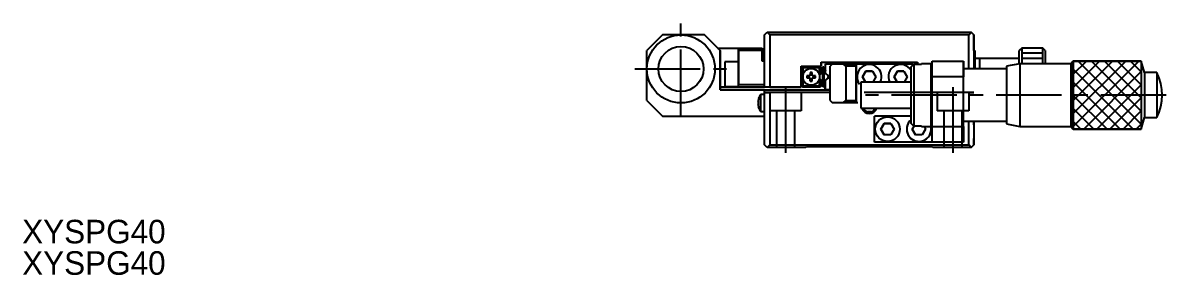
# Model space of a CAD drawing. Extents: x -10 to 792, y 24 to 266.
# Drawn here: x -9.9 to 208.6, y 36.6 to 84.8 of the extents above; entities that cross this region are included whole.
import ezdxf

# ---------------------------------------------------------------- set-up
doc = ezdxf.new("R2010")
doc.units = 0
doc.header["$LTSCALE"] = 10
doc.linetypes.add('CENTER', pattern=[2, 1.25, -0.25, 0.25, -0.25])
doc.linetypes.add('DASHED', pattern=[3.5, 2, -1.5])
doc.layers.get('0').update_dxf_attribs({"linetype": 'CONTINUOUS'})
doc.layers.add('CENTER', color=1, linetype='CENTER')
doc.styles.get("Standard").update_dxf_attribs({"font": 'FGP教科書体NT-M'})

msp = doc.modelspace()

# ---------------------------------------------------------------- linework, layer by layer
at = {"color": 7, "linetype": 'CONTINUOUS'}
for p, q in [((112.381049, 82.515178), (109.381049, 79.515178)), ((115.881049, 82.515178), (112.381049, 82.515178)), ((120.381049, 82.515178), (112.381049, 82.515178)), ((120.381049, 82.515178), (112.381049, 82.515178)), ((120.381049, 82.515178), (115.881049, 82.515178)), ((123.381049, 79.515178), (120.381049, 82.515178)), ((120.381049, 82.515178), (123.381049, 79.515178)), ((120.381049, 82.515178), (123.381049, 79.515178)), ((120.381049, 82.515178), (123.381049, 79.515178)), ((131.881049, 82.515178), (132.381049, 83.015178)), ((131.881049, 72.515178), (131.881049, 82.515178)), ((132.381049, 83.015178), (132.881049, 82.515178)), ((132.381049, 83.015178), (171.381049, 83.015178)), ((170.881049, 82.515178), (132.881049, 82.515178)), ((132.881049, 82.515178), (132.881049, 72.515178)), ((170.881049, 82.515178), (171.381049, 83.015178)), ((170.881049, 76.015178), (170.881049, 82.515178)), ((171.381049, 83.015178), (171.881049, 82.515178)), ((171.881049, 82.515178), (171.381049, 83.015178)), ((171.881049, 82.515178), (171.381049, 83.015178)), ((171.881049, 82.515178), (171.381049, 83.015178)), ((171.881049, 79.515178), (171.881049, 82.515178)), ((171.881049, 82.515178), (171.881049, 76.015178)), ((171.881049, 82.515178), (171.881049, 76.015178)), ((171.881049, 82.515178), (171.881049, 76.015178)), ((109.381049, 76.015178), (109.381049, 79.515178)), ((109.381049, 70.015178), (109.381049, 79.515178)), ((109.381049, 70.015178), (109.381049, 79.515178)), ((122.881049, 80.015178), (126.881049, 80.015178)), ((122.881049, 80.015178), (131.381049, 80.015178)), ((122.881049, 80.015178), (131.381049, 80.015178)), ((123.381049, 72.015178), (123.381049, 79.515178)), ((123.381049, 79.515178), (123.381049, 72.015178)), ((123.381049, 79.515178), (123.381049, 72.015178)), ((123.381049, 79.515178), (123.381049, 72.015178)), ((126.881049, 79.515178), (126.881049, 80.015178)), ((126.881049, 80.015178), (131.381049, 80.015178)), ((126.881049, 72.515178), (126.881049, 80.015178)), ((126.881049, 72.515178), (126.881049, 80.015178)), ((126.881049, 79.515178), (126.881049, 73.015178)), ((131.381049, 79.515178), (126.881049, 79.515178)), ((131.381049, 80.015178), (131.381049, 79.515178)), ((131.381049, 79.515178), (131.381049, 80.015178)), ((131.381049, 80.015178), (131.381049, 77.515178)), ((131.381049, 80.015178), (131.381049, 77.515178)), ((131.381049, 77.515178), (131.381049, 79.515178)), ((131.381049, 79.515178), (131.381049, 77.515178)), ((172.031049, 79.515178), (171.881049, 79.515178)), ((172.031049, 79.515178), (172.031049, 77.515178)), ((172.031049, 79.515178), (172.031049, 78.015178)), ((172.031049, 79.515178), (172.031049, 76.015178)), ((172.031049, 79.515178), (172.031049, 76.015178)), ((181.031049, 80.015178), (180.531049, 79.515178)), ((180.531049, 78.015178), (180.531049, 79.515178)), ((180.531049, 76.995174), (180.531049, 79.515178)), ((180.531049, 76.995174), (180.531049, 79.515178)), ((180.531049, 76.995174), (180.531049, 79.515178)), ((181.031049, 80.015178), (181.031049, 77.015174)), ((185.031049, 80.015178), (181.031049, 80.015178)), ((185.531049, 79.515178), (185.031049, 80.015178)), ((185.031049, 77.015174), (185.031049, 80.015178)), ((185.531049, 79.515178), (185.531049, 77.015174)), ((124.281049, 77.365178), (124.281049, 75.015178)), ((126.881049, 77.365178), (124.281049, 77.365178)), ((124.281049, 77.365178), (124.281049, 72.665178)), ((124.281049, 77.365178), (124.281049, 72.665178)), ((131.881049, 77.515178), (131.381049, 77.515178)), ((138.881049, 76.515178), (142.681049, 76.515178)), ((138.881049, 72.515178), (138.881049, 76.515178)), ((138.881049, 76.515178), (138.881049, 76.315173)), ((138.881049, 76.515178), (138.881049, 72.515178)), ((139.181049, 76.515178), (138.881049, 76.215178)), ((139.181049, 76.515178), (138.881049, 76.215178)), ((138.881049, 76.515178), (138.881049, 72.515178)), ((139.031049, 76.365178), (139.181049, 76.515178)), ((142.381049, 76.515178), (142.531049, 76.365178)), ((142.531049, 76.365178), (142.381049, 76.515178)), ((142.381049, 76.515178), (142.681049, 76.215178)), ((142.381049, 76.515178), (142.681049, 76.215178)), ((142.681049, 77.315178), (161.081049, 77.315178)), ((142.681049, 76.515178), (142.681049, 77.315178)), ((142.681049, 77.315178), (142.681049, 76.515178)), ((142.681049, 77.315178), (142.681049, 76.515178)), ((142.681049, 77.315178), (142.681049, 76.515178)), ((143.531049, 77.015178), (144.881049, 77.015178)), ((143.531049, 75.175838), (143.531049, 77.015178)), ((143.531049, 77.015178), (160.231049, 77.015178)), ((143.531049, 77.015178), (160.231049, 77.015178)), ((144.881049, 77.015178), (144.381049, 76.515178)), ((144.381049, 70.015178), (144.381049, 76.515178)), ((144.881049, 77.015178), (146.881049, 77.015178)), ((146.881049, 77.015178), (149.381049, 77.015178)), ((147.381049, 76.515178), (146.881049, 77.015178)), ((147.381049, 76.515178), (147.381049, 70.015178)), ((149.381049, 76.515178), (147.381049, 76.515178)), ((149.381049, 77.015178), (149.381049, 71.015178)), ((149.381049, 77.015178), (149.381049, 76.515178)), ((149.381049, 77.015178), (159.881049, 77.015178)), ((149.381049, 77.015178), (149.381049, 69.515178)), ((149.381049, 77.015178), (149.381049, 69.515178)), ((149.381049, 70.015178), (149.381049, 76.515178)), ((150.381049, 77.315178), (150.381049, 77.015178)), ((153.381049, 77.015178), (153.381049, 77.315178)), ((159.881049, 77.015178), (160.231049, 77.015178)), ((160.17461, 76.721617), (159.881049, 77.015178)), ((159.881049, 77.015178), (160.17461, 76.721617)), ((159.881049, 77.015178), (160.17461, 76.721617)), ((159.881049, 77.015178), (160.17461, 76.721617)), ((159.881049, 76.423504), (160.381049, 76.931257)), ((160.231049, 77.015178), (160.231049, 76.778932)), ((160.231049, 76.778932), (160.231049, 77.015178)), ((160.231049, 76.778932), (160.231049, 77.015178)), ((160.231049, 76.778932), (160.231049, 77.015178)), ((160.381049, 76.931257), (160.381049, 65.099098)), ((160.381049, 76.931257), (161.881049, 76.931257)), ((161.081049, 77.315178), (161.081049, 76.931257)), ((161.881049, 76.931257), (161.881049, 77.015178)), ((163.681049, 77.015178), (161.881049, 77.015178)), ((163.681049, 65.015178), (163.681049, 77.015178)), ((163.881049, 76.815178), (163.681049, 77.015178)), ((163.881049, 74.515178), (163.881049, 77.515178)), ((163.881049, 77.515178), (169.881049, 77.515178)), ((163.881049, 62.015178), (163.881049, 77.515178)), ((163.881049, 62.015178), (163.881049, 77.515178)), ((169.881049, 77.515178), (169.881049, 74.515178)), ((169.881049, 76.015178), (169.881049, 77.515178)), ((169.881049, 62.015178), (169.881049, 77.515178)), ((169.881049, 62.015178), (169.881049, 77.515178)), ((173.031049, 78.015178), (172.031049, 78.015178)), ((180.531049, 78.015178), (172.031049, 78.015178)), ((180.531049, 78.015178), (172.031049, 78.015178)), ((172.031049, 76.015178), (172.031049, 77.515178)), ((172.031049, 76.015178), (172.031049, 76.665178)), ((173.031049, 76.015178), (173.031049, 78.015178)), ((173.031049, 76.015178), (173.031049, 78.015178)), ((180.531049, 78.015178), (173.031049, 78.015178)), ((173.031049, 76.015178), (173.031049, 78.015178)), ((173.031049, 76.015178), (173.031049, 78.015178)), ((180.631048, 77.015174), (178.131049, 76.515175)), ((178.131049, 76.515175), (178.131049, 65.515181)), ((180.531049, 76.995174), (180.531049, 78.015178)), ((180.531049, 76.995174), (180.531049, 78.015178)), ((190.381053, 77.015174), (180.631048, 77.015174)), ((180.631048, 77.015174), (180.631048, 65.015182)), ((190.881055, 77.515177), (190.381053, 77.015174)), ((190.381053, 77.015174), (190.381053, 65.015182)), ((204.470544, 75.315178), (203.881056, 77.515177)), ((109.381049, 70.015178), (109.381049, 76.015178)), ((124.281049, 75.015178), (124.281049, 72.665178)), ((139.031049, 76.365178), (138.881049, 76.215178)), ((139.181049, 76.215178), (139.031049, 76.365178)), ((142.381049, 76.215178), (139.181049, 76.215178)), ((139.181049, 76.215178), (139.181049, 74.515178)), ((139.181049, 76.215178), (139.181049, 72.815178)), ((139.181049, 76.215178), (139.181049, 72.815178)), ((139.181049, 74.515178), (139.181049, 72.815178)), ((140.581049, 74.715178), (139.954914, 74.715178)), ((139.954914, 74.315178), (140.581049, 74.315178)), ((140.581049, 75.341313), (140.581049, 74.715178)), ((140.581049, 75.341313), (140.581049, 74.928641)), ((140.581049, 75.341313), (140.581049, 74.715178)), ((140.581049, 75.341313), (140.581049, 74.715178)), ((140.581049, 74.715178), (140.581049, 74.928641)), ((140.581049, 74.315178), (140.581049, 73.689042)), ((140.581049, 74.101714), (140.581049, 74.315178)), ((140.581049, 73.689042), (140.581049, 74.315178)), ((140.581049, 73.689042), (140.581049, 74.315178)), ((140.981049, 74.715178), (140.981049, 75.341313)), ((141.607185, 74.715178), (140.981049, 74.715178)), ((140.981049, 73.689042), (140.981049, 74.315178)), ((140.981049, 74.315178), (141.607185, 74.315178)), ((142.681049, 75.214226), (142.340394, 74.87357)), ((142.681049, 75.214226), (142.340394, 74.87357)), ((142.340394, 74.87357), (142.381049, 74.914226)), ((142.381049, 74.914226), (142.340394, 74.87357)), ((142.94695, 75.416739), (142.351495, 74.821283)), ((142.531049, 76.365178), (142.381049, 76.215178)), ((142.381049, 74.914226), (142.381049, 76.215178)), ((142.381049, 74.914226), (142.681049, 75.214226)), ((142.681049, 75.214226), (142.381049, 74.914226)), ((142.681049, 76.215178), (142.531049, 76.365178)), ((142.531049, 76.365178), (142.681049, 76.215178)), ((142.982306, 75.416739), (142.593397, 75.02783)), ((142.681049, 76.215178), (142.681049, 75.214226)), ((142.681049, 75.214226), (142.681049, 76.215178)), ((142.681049, 75.214226), (142.681049, 76.215178)), ((142.681049, 75.214226), (142.681049, 76.215178)), ((143.006049, 72.615178), (143.006049, 76.415178)), ((143.006049, 76.415178), (143.206049, 76.415178)), ((143.206049, 72.615178), (143.206049, 76.415178)), ((143.206049, 75.457589), (143.206049, 76.415178)), ((143.206049, 72.615178), (143.206049, 76.415178)), ((143.206049, 72.615178), (143.206049, 76.415178)), ((143.206049, 75.640178), (143.206049, 73.390178)), ((143.206049, 75.457589), (143.206049, 75.640178)), ((143.206049, 75.640178), (143.206049, 75.457589)), ((143.206049, 75.457589), (143.206049, 75.640178)), ((143.206049, 75.640178), (143.206049, 75.457589)), ((143.206049, 75.457589), (143.206049, 75.640178)), ((143.206049, 75.640178), (143.206049, 75.457589)), ((143.206049, 75.457589), (143.206049, 75.640178)), ((143.206049, 75.640178), (143.206049, 75.457589)), ((143.206049, 75.457589), (143.206049, 75.640178)), ((143.206049, 75.640178), (143.206049, 75.457589)), ((143.206049, 75.457589), (143.206049, 75.640178)), ((143.206049, 75.640178), (143.206049, 75.457589)), ((143.206049, 75.457589), (143.206049, 75.640178)), ((143.206049, 75.640178), (143.206049, 75.457589)), ((143.206049, 75.457589), (143.206049, 75.640178)), ((143.206049, 75.640178), (143.206049, 75.457589)), ((143.206049, 75.457589), (143.206049, 75.640178)), ((143.206049, 75.640178), (143.206049, 75.457589)), ((143.206049, 75.457589), (143.206049, 75.640178)), ((143.206049, 75.640178), (143.206049, 75.457589)), ((143.206049, 75.457589), (143.206049, 75.640178)), ((143.206049, 75.457589), (143.206049, 75.640178)), ((143.206049, 75.640178), (143.206049, 75.457589)), ((143.229793, 73.613616), (144.007611, 74.391434)), ((143.229793, 73.613616), (144.007611, 74.391434)), ((143.229793, 73.613616), (144.007611, 74.391434)), ((144.007611, 74.674277), (143.265148, 75.416739)), ((143.265148, 73.613616), (144.007611, 74.356079)), ((143.531049, 75.175838), (143.94171, 74.765178)), ((143.618702, 74.002525), (144.007611, 74.391434)), ((143.94171, 74.765178), (144.331049, 74.765178)), ((144.331049, 74.765178), (144.331049, 74.265178)), ((150.610879, 74.515178), (151.245964, 75.615178)), ((151.245964, 75.615178), (150.610879, 74.515178)), ((151.245964, 75.615178), (150.610879, 74.515178)), ((151.245964, 75.615178), (150.610879, 74.515178)), ((151.188231, 73.515174), (150.610879, 74.515178)), ((150.610879, 74.515178), (151.188231, 73.515174)), ((150.610879, 74.515178), (151.188231, 73.515174)), ((150.610879, 74.515178), (151.188231, 73.515174)), ((151.245964, 75.615178), (152.516135, 75.615178)), ((152.516135, 75.615178), (151.245964, 75.615178)), ((152.516135, 75.615178), (151.245964, 75.615178)), ((152.516135, 75.615178), (151.245964, 75.615178)), ((152.516135, 75.615178), (153.15122, 74.515178)), ((153.15122, 74.515178), (152.573867, 73.515174)), ((156.610879, 74.515178), (157.245964, 75.615178)), ((157.245964, 75.615178), (156.610879, 74.515178)), ((157.245964, 75.615178), (156.610879, 74.515178)), ((157.245964, 75.615178), (156.610879, 74.515178)), ((157.188231, 73.515174), (156.610879, 74.515178)), ((156.610879, 74.515178), (157.188231, 73.515174)), ((156.610879, 74.515178), (157.188231, 73.515174)), ((156.610879, 74.515178), (157.188231, 73.515174)), ((157.245964, 75.615178), (158.516135, 75.615178)), ((158.516135, 75.615178), (157.245964, 75.615178)), ((158.516135, 75.615178), (157.245964, 75.615178)), ((158.516135, 75.615178), (157.245964, 75.615178)), ((158.516135, 75.615178), (159.15122, 74.515178)), ((159.15122, 74.515178), (158.573867, 73.515174)), ((159.881049, 65.606851), (159.881049, 76.423504)), ((163.881049, 65.015178), (163.881049, 74.515178)), ((169.881049, 74.515178), (163.881049, 74.515178)), ((178.131049, 76.015178), (169.881049, 76.015178)), ((169.881049, 65.015178), (169.881049, 74.515178)), ((206.881055, 75.315178), (204.470544, 75.315178)), ((204.470544, 75.315178), (204.470544, 66.715178)), ((206.881055, 75.315178), (206.881055, 66.715178)), ((126.881049, 72.515178), (123.381049, 72.515178)), ((138.881049, 72.515178), (123.381049, 72.515178)), ((138.881049, 72.515178), (123.381049, 72.515178)), ((124.281049, 72.665178), (126.881049, 72.665178)), ((126.881049, 73.015178), (131.881049, 73.015178)), ((126.881049, 72.515178), (126.881049, 73.015178)), ((131.881049, 72.515178), (126.881049, 72.515178)), ((132.881049, 72.515178), (131.881049, 72.515178)), ((132.881049, 72.515178), (138.881049, 72.515178)), ((138.881049, 72.815178), (139.031049, 72.665178)), ((138.881049, 72.815178), (138.881049, 72.515178)), ((138.881049, 72.815178), (139.181049, 72.515178)), ((138.881049, 72.815178), (139.181049, 72.515178)), ((139.031049, 72.665178), (139.181049, 72.815178)), ((139.181049, 72.515178), (139.031049, 72.665178)), ((139.181049, 72.815178), (142.381049, 72.815178)), ((142.381049, 72.515178), (139.181049, 72.515178)), ((140.581049, 73.689042), (140.581049, 74.101714)), ((142.381049, 74.116129), (142.340394, 74.156785)), ((142.340394, 74.156785), (142.381049, 74.116129)), ((142.340394, 74.156785), (142.681049, 73.816129)), ((142.340394, 74.156785), (142.681049, 73.816129)), ((142.351495, 74.209072), (142.94695, 73.613616)), ((142.681049, 73.816129), (142.381049, 74.116129)), ((142.381049, 72.815178), (142.381049, 74.116129)), ((142.381049, 74.116129), (142.681049, 73.816129)), ((142.381049, 72.815178), (142.531049, 72.665178)), ((142.381049, 72.515178), (142.681049, 72.815178)), ((142.381049, 72.515178), (142.681049, 72.815178)), ((142.531049, 72.665178), (142.381049, 72.515178)), ((142.381049, 72.515178), (142.531049, 72.665178)), ((142.531049, 72.665178), (142.681049, 72.815178)), ((142.681049, 72.815178), (142.531049, 72.665178)), ((142.681049, 73.816129), (142.681049, 72.815178)), ((142.681049, 72.815178), (142.681049, 73.816129)), ((142.681049, 72.815178), (142.681049, 73.816129)), ((142.681049, 72.815178), (142.681049, 73.816129)), ((143.206049, 72.615178), (143.006049, 72.615178)), ((143.206049, 73.390178), (143.206049, 73.593322)), ((143.206049, 73.593322), (143.206049, 73.390178)), ((143.206049, 73.390178), (143.206049, 73.572766)), ((143.206049, 73.572766), (143.206049, 73.390178)), ((143.206049, 73.390178), (143.206049, 73.572766)), ((143.206049, 73.572766), (143.206049, 73.390178)), ((143.206049, 73.390178), (143.206049, 73.572766)), ((143.206049, 73.572766), (143.206049, 73.390178)), ((143.206049, 73.390178), (143.206049, 73.572766)), ((143.206049, 73.572766), (143.206049, 73.390178)), ((143.206049, 73.390178), (143.206049, 73.572766)), ((143.206049, 73.572766), (143.206049, 73.390178)), ((143.206049, 73.390178), (143.206049, 73.572766)), ((143.206049, 73.572766), (143.206049, 73.390178)), ((143.206049, 73.390178), (143.206049, 73.572766)), ((143.206049, 73.572766), (143.206049, 73.390178)), ((143.206049, 73.390178), (143.206049, 73.572766)), ((143.206049, 73.572766), (143.206049, 73.390178)), ((143.206049, 73.390178), (143.206049, 73.572766)), ((143.206049, 73.572766), (143.206049, 73.390178)), ((143.206049, 73.390178), (143.206049, 73.572766)), ((143.206049, 73.390178), (143.206049, 73.572766)), ((143.206049, 73.572766), (143.206049, 73.390178)), ((143.206049, 72.615178), (143.206049, 73.572766)), ((143.229793, 73.613616), (143.618702, 74.002525)), ((143.381049, 73.729517), (143.381049, 72.015178)), ((143.94171, 74.265178), (143.531049, 73.854517)), ((143.531049, 72.015178), (143.531049, 73.854517)), ((144.331049, 74.265178), (143.94171, 74.265178)), ((159.881049, 73.515174), (150.258558, 73.515174)), ((150.258558, 73.515174), (150.258558, 68.515182)), ((109.381049, 70.015178), (112.381049, 67.015178)), ((131.881049, 72.015178), (123.381049, 72.015178)), ((123.381049, 72.015178), (144.381049, 72.015178)), ((123.381049, 72.015178), (144.381049, 72.015178)), ((130.729986, 70.341313), (130.729986, 70.365178)), ((130.729986, 70.341313), (130.729986, 70.365178)), ((130.729986, 70.341313), (130.729986, 70.365178)), ((130.729986, 70.341313), (130.729986, 70.365178)), ((131.881049, 71.115178), (131.160112, 71.115178)), ((131.160112, 67.915178), (131.160112, 71.115178)), ((131.881049, 71.515178), (131.881049, 72.015178)), ((131.881049, 72.015178), (143.531049, 72.015178)), ((131.881049, 61.515178), (131.881049, 72.015178)), ((131.881049, 61.515178), (131.881049, 72.015178)), ((131.881049, 61.515178), (131.881049, 71.515178)), ((131.881049, 71.515178), (132.881049, 71.515178)), ((144.381049, 71.515178), (131.881049, 71.515178)), ((144.381049, 71.515178), (131.881049, 71.515178)), ((132.881049, 71.515178), (132.881049, 61.515178)), ((144.381049, 71.515178), (132.881049, 71.515178)), ((144.381049, 72.015178), (143.531049, 72.015178)), ((144.381049, 70.015178), (144.881049, 69.515178)), ((146.881049, 69.515178), (147.381049, 70.015178)), ((147.381049, 70.015178), (149.381049, 70.015178)), ((149.381049, 71.015178), (149.381049, 69.515178)), ((149.381049, 70.015178), (149.381049, 69.515178)), ((130.729986, 69.715178), (130.597101, 69.715178)), ((130.597101, 69.315178), (130.729986, 69.315178)), ((130.729986, 69.315178), (130.729986, 69.715178)), ((130.729986, 68.665178), (130.729986, 68.689042)), ((130.729986, 68.665178), (130.729986, 68.689042)), ((130.729986, 68.665178), (130.729986, 68.689042)), ((130.729986, 68.665178), (130.729986, 68.689042)), ((131.160112, 67.915178), (131.881049, 67.915178)), ((146.881049, 69.515178), (144.881049, 69.515178)), ((149.672958, 69.515178), (144.881049, 69.515178)), ((149.672958, 69.515178), (144.881049, 69.515178)), ((149.381049, 69.515178), (146.881049, 69.515178)), ((149.672958, 69.515178), (149.381049, 69.515178)), ((150.258558, 68.515182), (159.881049, 68.515182)), ((152.231049, 67.815178), (151.531049, 67.815178)), ((112.381049, 67.015178), (131.881049, 67.015178)), ((152.881049, 62.015178), (152.881049, 67.015178)), ((159.881049, 67.015178), (152.881049, 67.015178)), ((154.110879, 64.515178), (154.745964, 65.615178)), ((154.745964, 65.615178), (154.110879, 64.515178)), ((154.745964, 65.615178), (154.110879, 64.515178)), ((154.745964, 65.615178), (154.110879, 64.515178)), ((154.745964, 65.615178), (156.016135, 65.615178)), ((156.016135, 65.615178), (154.745964, 65.615178)), ((156.016135, 65.615178), (154.745964, 65.615178)), ((156.016135, 65.615178), (154.745964, 65.615178)), ((156.016135, 65.615178), (156.65122, 64.515178)), ((160.381049, 65.099098), (159.881049, 65.606851)), ((169.881049, 62.015178), (169.881049, 66.015178)), ((169.881049, 66.015178), (178.131049, 66.015178)), ((170.881049, 61.515178), (170.881049, 66.015178)), ((171.881049, 65.315173), (171.881049, 66.015178)), ((171.881049, 66.015178), (171.881049, 61.515178)), ((171.881049, 66.015178), (171.881049, 61.515178)), ((171.881049, 66.015178), (171.881049, 61.515178)), ((203.881056, 64.515179), (204.470544, 66.715178)), ((204.470544, 66.715178), (206.881055, 66.715178)), ((154.745964, 63.415178), (154.110879, 64.515178)), ((154.110879, 64.515178), (154.745964, 63.415178)), ((154.110879, 64.515178), (154.745964, 63.415178)), ((154.110879, 64.515178), (154.745964, 63.415178)), ((156.016135, 63.415178), (154.745964, 63.415178)), ((156.65122, 64.515178), (156.016135, 63.415178)), ((160.110879, 64.515178), (160.448005, 65.099098)), ((160.448005, 65.099098), (160.110879, 64.515178)), ((160.448005, 65.099098), (160.110879, 64.515178)), ((160.448005, 65.099098), (160.110879, 64.515178)), ((160.745964, 63.415178), (160.110879, 64.515178)), ((160.110879, 64.515178), (160.745964, 63.415178)), ((160.110879, 64.515178), (160.745964, 63.415178)), ((160.110879, 64.515178), (160.745964, 63.415178)), ((161.881049, 65.099098), (160.381049, 65.099098)), ((162.016135, 63.415178), (160.745964, 63.415178)), ((161.881049, 65.015178), (161.881049, 65.099098)), ((161.881049, 65.015178), (163.681049, 65.015178)), ((162.65122, 64.515178), (162.016135, 63.415178)), ((162.362545, 65.015178), (162.65122, 64.515178)), ((163.681049, 65.015178), (163.881049, 65.215178)), ((163.881049, 65.015178), (169.881049, 65.015178)), ((163.881049, 62.015178), (163.881049, 65.015178)), ((169.881049, 65.015178), (169.881049, 62.015178)), ((178.131049, 65.515181), (180.631048, 65.015182)), ((180.631048, 65.015182), (190.381053, 65.015182)), ((190.381053, 65.015182), (190.881055, 64.515179)), ((132.381049, 61.015178), (131.881049, 61.515178)), ((132.881049, 61.515178), (132.381049, 61.015178)), ((132.881049, 61.515178), (170.881049, 61.515178)), ((139.681049, 61.015178), (139.881049, 61.215178)), ((139.681049, 61.015178), (139.881049, 61.215178)), ((139.681049, 61.015178), (139.881049, 61.215178)), ((139.681049, 61.015178), (139.881049, 61.215178)), ((139.881049, 61.215178), (163.881049, 61.215178)), ((163.881049, 62.015178), (152.881049, 62.015178)), ((169.881049, 62.015178), (152.881049, 62.015178)), ((169.881049, 62.015178), (152.881049, 62.015178)), ((169.881049, 62.015178), (163.881049, 62.015178)), ((163.881049, 61.215178), (164.081049, 61.015178)), ((171.381049, 61.015178), (170.881049, 61.515178)), ((171.881049, 61.515178), (171.381049, 61.015178)), ((171.381049, 61.015178), (171.881049, 61.515178)), ((171.381049, 61.015178), (171.881049, 61.515178)), ((171.381049, 61.015178), (171.881049, 61.515178)), ((171.581049, 61.215178), (171.381049, 61.015178)), ((171.381049, 61.015178), (171.581049, 61.215178)), ((171.881049, 61.515178), (171.881049, 62.715183)), ((139.681049, 61.015178), (132.381049, 61.015178)), ((171.381049, 61.015178), (164.081049, 61.015178))]:
    msp.add_line(p, q, dxfattribs=at)
at = {"color": 3, "linetype": 'CONTINUOUS'}
for p, q in [((185.031049, 79.015178), (181.031049, 79.015178)), ((185.031049, 78.015178), (181.031049, 78.015178)), ((185.031049, 77.015178), (181.031049, 77.015178)), ((203.881056, 77.515177), (190.881055, 77.515177)), ((190.881055, 77.515177), (190.881055, 64.515179)), ((190.881055, 77.496931), (190.899301, 77.515177)), ((190.881055, 74.996931), (193.399301, 77.515177)), ((190.881055, 72.496931), (195.899301, 77.515177)), ((190.881055, 69.996931), (198.399301, 77.515177)), ((190.881055, 67.496931), (200.899301, 77.515177)), ((190.881055, 64.996931), (203.399301, 77.515177)), ((190.881055, 64.515179), (190.881055, 77.515177)), ((190.881055, 77.515177), (203.881056, 77.515177)), ((191.838593, 77.515177), (203.881056, 65.472713)), ((194.338593, 77.515177), (203.881056, 67.972713)), ((196.838593, 77.515177), (203.881056, 70.472713)), ((199.338593, 77.515177), (203.881056, 72.972713)), ((201.838593, 77.515177), (203.881056, 75.472713)), ((203.881056, 77.515177), (203.881056, 64.515179)), ((203.881056, 77.515177), (203.881056, 64.515179)), ((190.881055, 75.972714), (202.338591, 64.515179)), ((192.899303, 64.515179), (203.881056, 75.496932)), ((190.881055, 73.472714), (199.838591, 64.515179)), ((195.399303, 64.515179), (203.881056, 72.996932)), ((190.881055, 70.972714), (197.338591, 64.515179)), ((197.899303, 64.515179), (203.881056, 70.496932)), ((190.881055, 68.472714), (194.838591, 64.515179)), ((200.399303, 64.515179), (203.881056, 67.996932)), ((190.881055, 65.972714), (192.338591, 64.515179)), ((190.881055, 64.515179), (203.881056, 64.515179)), ((203.881056, 64.515179), (190.881055, 64.515179)), ((202.899303, 64.515179), (203.881056, 65.496932))]:
    msp.add_line(p, q, dxfattribs=at)
at = {"color": 3, "linetype": 'DASHED'}
for p, q in [((138.881049, 71.515178), (138.881049, 68.015178)), ((170.881049, 71.515178), (149.412431, 71.515178)), ((171.881049, 71.515178), (149.412431, 71.515178)), ((171.881049, 71.515178), (149.412431, 71.515178)), ((164.881049, 71.515178), (164.881049, 68.015178)), ((170.881049, 71.515178), (171.881049, 71.515178)), ((170.881049, 71.515178), (170.881049, 68.015178)), ((138.881049, 68.015178), (132.881049, 68.015178)), ((134.131049, 68.015178), (134.131049, 61.015178)), ((137.631049, 61.015178), (137.631049, 68.015178)), ((170.881049, 68.015178), (164.881049, 68.015178)), ((166.131049, 68.015178), (166.131049, 61.015178)), ((169.631049, 61.015178), (169.631049, 68.015178))]:
    msp.add_line(p, q, dxfattribs=at)
at = {"color": 7, "linetype": 'CONTINUOUS'}
for centre, radius in [((115.881049, 76.015178), 6.499999), ((115.881049, 76.015178), 4.3), ((140.781049, 74.515178), 1.6), ((155.381049, 64.515178), 2.35)]:
    msp.add_circle(centre, radius, dxfattribs=at)
for centre, radius, start, end in [((151.881049, 74.515178), 2.35, 334.815556, 216.187401), ((157.881049, 74.515178), 2.35, 31.672436, 205.184444), ((140.781049, 74.515178), 0.85, 166.391039, 193.608961), ((140.781049, 74.515178), 0.459295, 154.186081, 205.813919), ((140.781049, 74.515178), 0.85, 76.391039, 103.608961), ((140.781049, 74.515178), 0.459295, 64.186081, 115.813919), ((140.781049, 74.515178), 0.459295, 334.186081, 25.813919), ((140.781049, 74.515178), 0.85, 346.391039, 13.608961), ((143.088372, 75.275317), 0.2, 114.306117, 135), ((143.123727, 75.275317), 0.2, 126.042724, 135), ((143.123727, 75.275317), 0.2, 45, 65.693883), ((145.381049, 75.015178), 2, 157.668355, 173.214745), ((143.866189, 74.532855), 0.2, 315, 45), ((143.866189, 74.4975), 0.2, 315, 5.070896), ((198.136055, 71.015178), 9.745001, 333.816209, 26.183791), ((140.781049, 74.515178), 0.459295, 244.186081, 295.813919), ((140.781049, 74.515178), 0.85, 256.391039, 283.608961), ((143.088372, 73.755038), 0.2, 225, 245.693883), ((143.123727, 73.755038), 0.2, 294.306116, 315), ((143.088372, 73.755038), 0.2, 306.042724, 315), ((133.081049, 69.515178), 2.491987, 160.639136, 175.396648), ((133.081049, 69.515178), 2.5, 140.208181, 160.123126), ((133.081049, 69.515178), 2.491987, 184.603352, 199.360864), ((133.081049, 69.515178), 2.5, 199.876874, 219.791819), ((151.881049, 69.015178), 1.25, 203.577978, 336.422022), ((161.381049, 64.515178), 2.35, 129.665013, 270), ((161.381049, 64.515178), 2.35, 129.665013, 12.284494), ((161.381049, 64.515178), 2.35, 129.665013, 12.284494), ((161.381049, 64.515178), 2.35, 270, 12.284494)]:
    msp.add_arc(centre, radius, start, end, dxfattribs=at)
at = {"color": 3, "linetype": 'CONTINUOUS'}
msp.add_arc((151.881049, 69.015178), 1.5, 199.471059, 340.528941, dxfattribs=at)
at = {"layer": 'CENTER', "color": 1, "linetype": 'CENTER'}
for p, q in [((115.881049, 67.215179), (115.881049, 84.815176)), ((107.081051, 76.015178), (124.681048, 76.015178)), ((135.881049, 72.515178), (135.881049, 59.315178)), ((167.881049, 72.515178), (167.881049, 59.315178)), ((208.631053, 71.015178), (149.381049, 71.015178))]:
    msp.add_line(p, q, dxfattribs=at)

# ---------------------------------------------------------------- texts
at = {"color": 7}
for p in [(-10.065496, 42.694338), (-10.065496, 36.694338)]:
    msp.add_text('XYSPG40', height=4.5, dxfattribs=at).set_placement(p)

doc.saveas('drawing.dxf')
